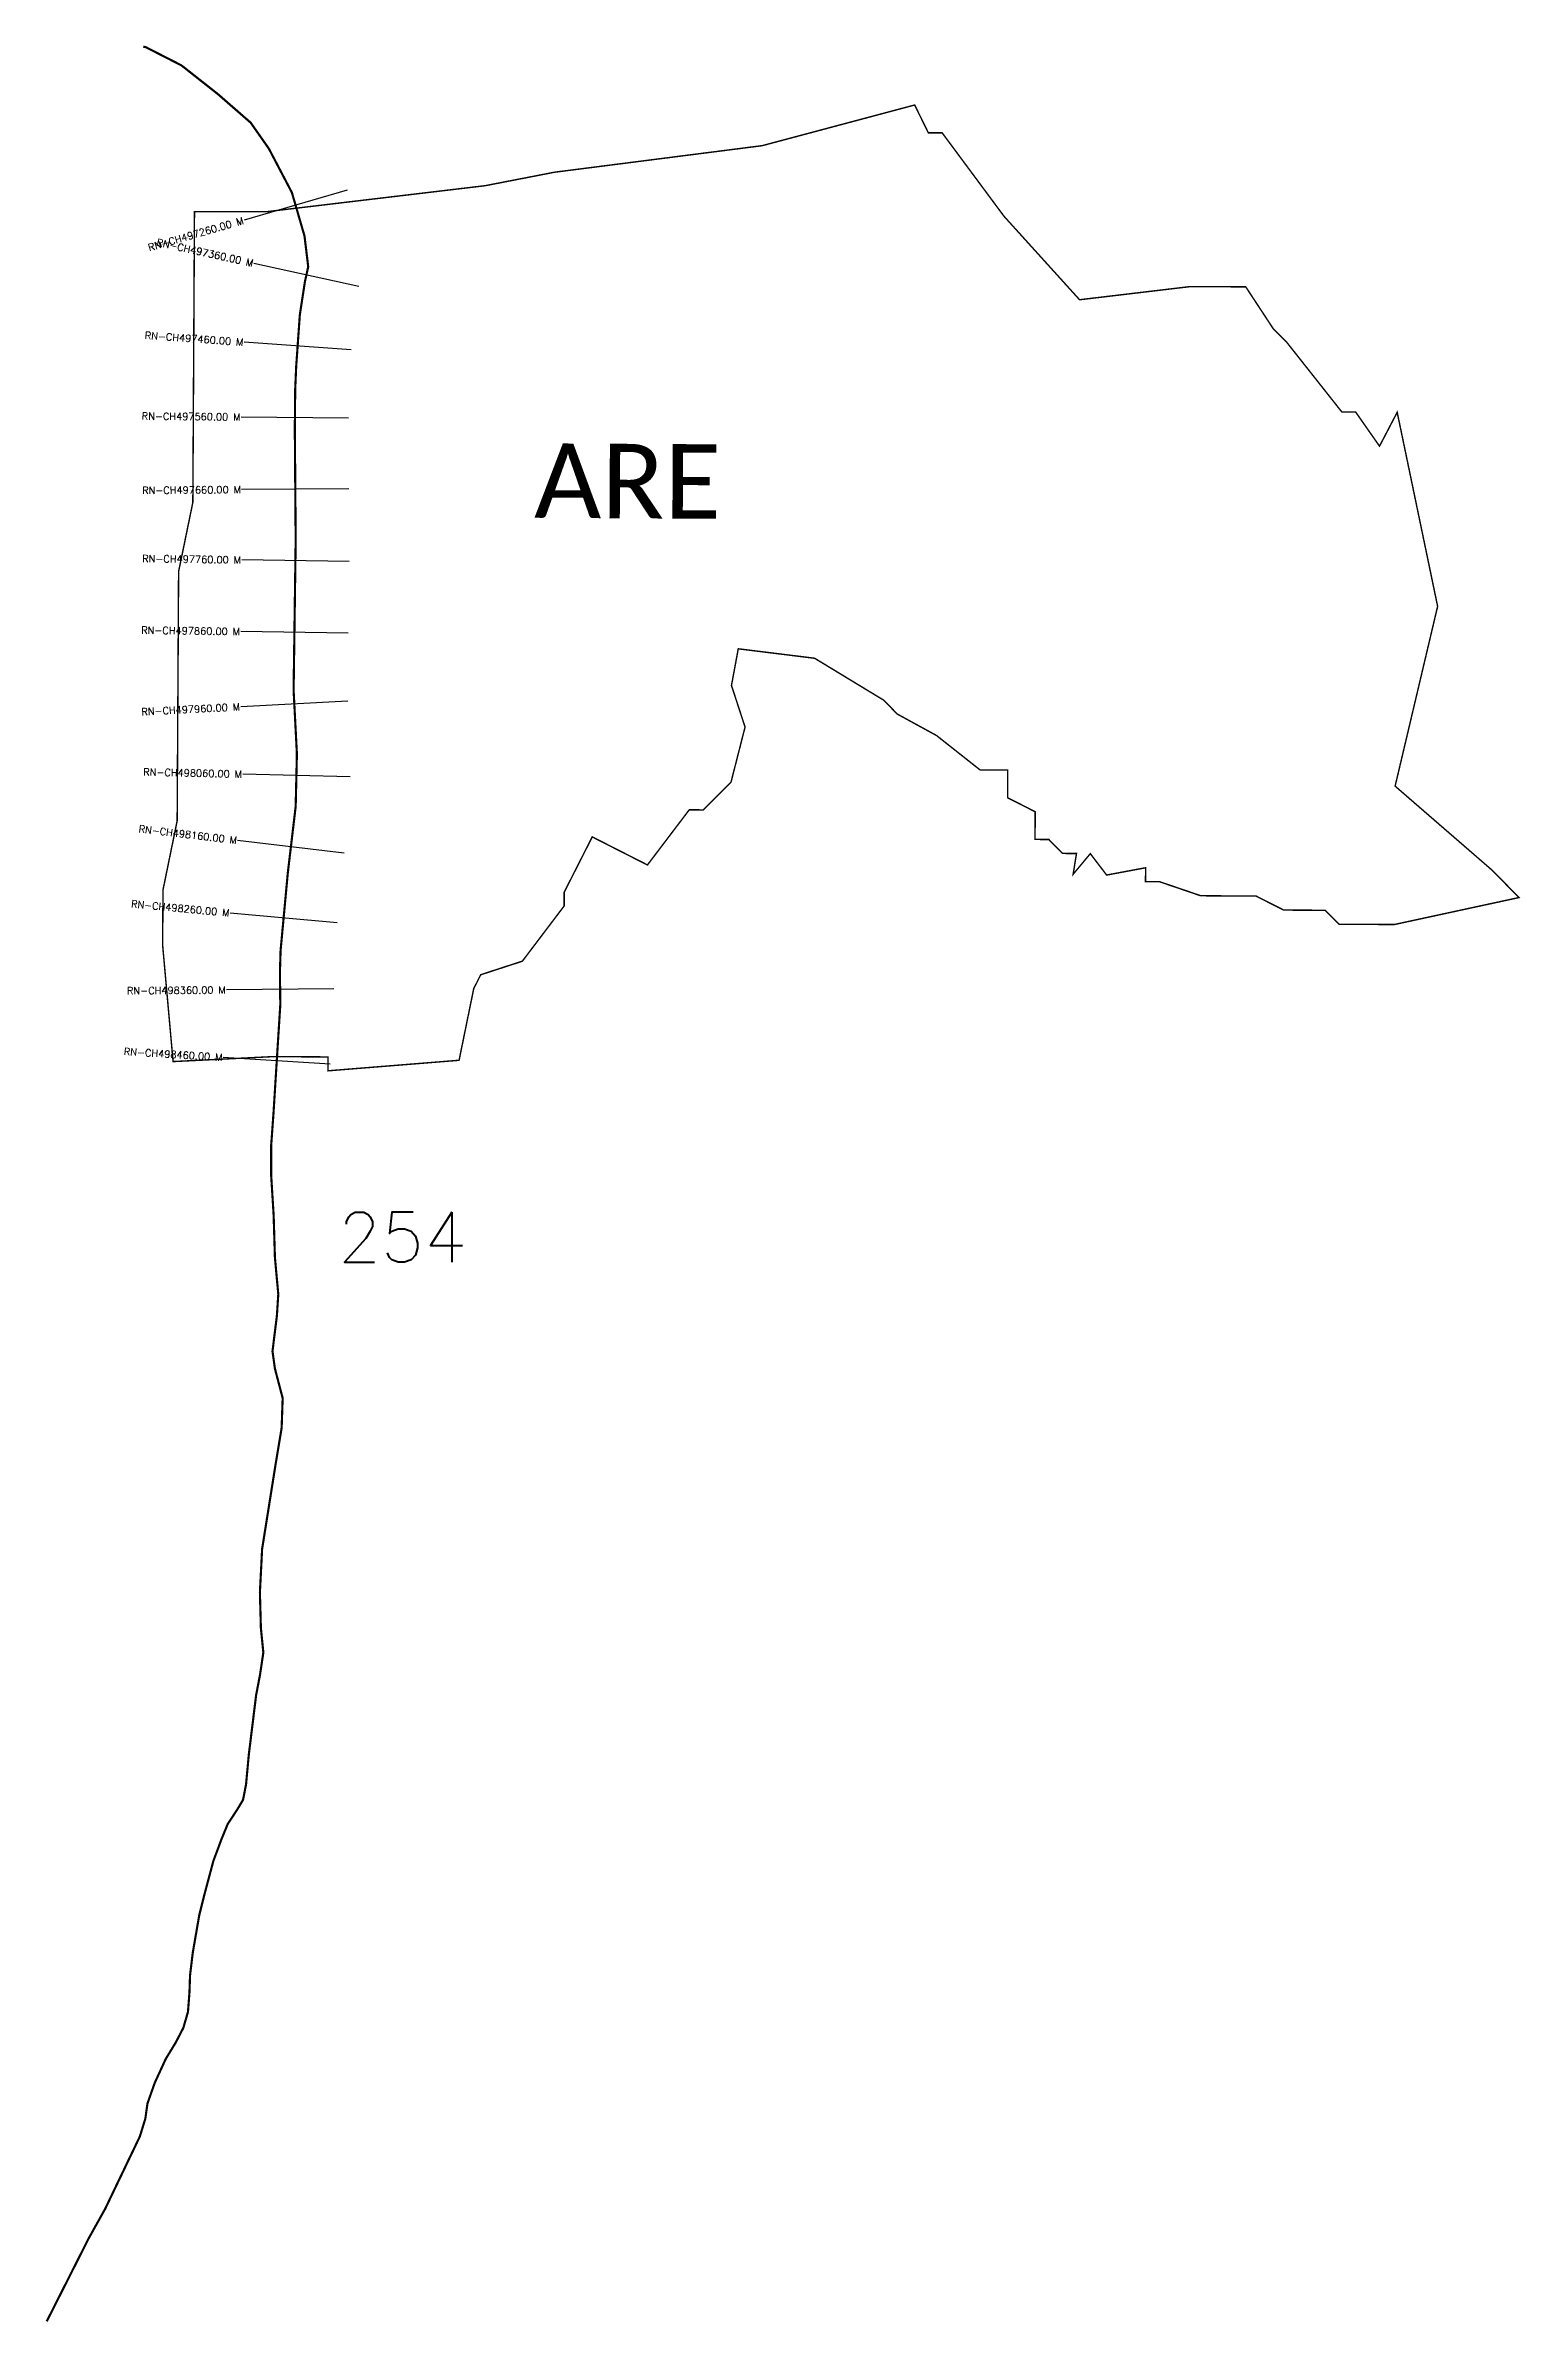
# Model space of a CAD drawing. Header units: metres. Extents: x 317555 to 319616, y 1885910 to 1889090.
import ezdxf
from ezdxf.enums import TextEntityAlignment as Align

# ---------------------------------------------------------------- set-up
doc = ezdxf.new("R2010")
doc.units = ezdxf.units.M
for name, color, linetype in [('CS', 134, 'Continuous'), ('CSMark', 6, 'Continuous'), ('NATURALLY PROTECTED', 3, 'Continuous'), ('VILLAGE NAME', 250, 'Continuous')]:
    doc.layers.add(name, color=color, linetype=linetype)
doc.styles.get("Standard").update_dxf_attribs({"font": 'simplex.shx'})

msp = doc.modelspace()

# ---------------------------------------------------------------- linework, layer by layer
at = {"color": 6, "const_width": 2, "flags": 128}
msp.add_lwpolyline([(317763.1, 1888857.9), (317864.3, 1888857.9), (318169.3, 1888894.2), (318266.1, 1888913), (318556.4, 1888950.1), (318769.4, 1889006.9), (318788.5, 1888968), (318807.8, 1888968), (318894.2, 1888851.5), (318999.8, 1888734.9), (319154.6, 1888753.3), (319232, 1888752.9), (319270.3, 1888694.6), (319289.5, 1888675.2), (319366.3, 1888578.1), (319385.6, 1888578), (319418.9, 1888530.4), (319443.6, 1888577.7), (319500.1, 1888306.7), (319440.7, 1888055.6), (319575.4, 1887938.9), (319613.9, 1887900), (319439.6, 1887862.3), (319362.3, 1887862.7), (319343.1, 1887882.2), (319285, 1887882.5), (319246.5, 1887902), (319169.1, 1887902.5), (319111.3, 1887922.2), (319091.9, 1887922.3), (319092.1, 1887941.6), (319037.6, 1887931.4), (319014.8, 1887961.3), (318990.8, 1887932.5), (318995.5, 1887961.5), (318976.2, 1887961.6), (318956.9, 1887981), (318937.6, 1887981.2), (318937.8, 1888019.8), (318899.2, 1888039.4), (318899.4, 1888078), (318860.8, 1888078.2), (318799.9, 1888126.3), (318745.2, 1888156.2), (318726, 1888175.7), (318629.6, 1888234.2), (318522.9, 1888247.4), (318513.4, 1888196.2), (318531.3, 1888141.5), (318532.4, 1888138.1), (318512.7, 1888060.9), (318473.8, 1888022.4), (318454.4, 1888022.5), (318396, 1887945.5), (318318.9, 1887984.7), (318279.7, 1887907.5), (318279.6, 1887888.2), (318221.2, 1887811.1), (318163.1, 1887792.2), (318153.3, 1887772.9), (318132.8, 1887672.7), (317949.6, 1887658), (317949.8, 1887677.4), (317872.4, 1887677.8), (317733.2, 1887670.9), (317718.6, 1887833.4), (317719.1, 1887910.7), (317738.9, 1888007.2), (317740.9, 1888355.3), (317760.8, 1888451.8), (317763.1, 1888857.9)], dxfattribs=at)
at = {"layer": 'CS'}
for p, q in [((317976.3, 1888887.9), (317832.3, 1888846.1)), ((317992.7, 1888753.3), (317846.2, 1888785.5)), ((317982, 1888665), (317832.4, 1888675.6)), ((317978.4, 1888569.6), (317828.4, 1888571.1)), ((317978.9, 1888471), (317828.9, 1888469.8)), ((317979.1, 1888369.3), (317829.1, 1888371.5)), ((317977.7, 1888269.3), (317827.7, 1888271.5)), ((317977.5, 1888174.3), (317827.7, 1888166.5)), ((317980.5, 1888068.8), (317830.5, 1888072.3)), ((317972.3, 1887962.1), (317823.3, 1887979.7)), ((317962.3, 1887864.5), (317813, 1887878.4)), ((317957.8, 1887772.4), (317807.8, 1887771)), ((317952.9, 1887667.2), (317803.2, 1887676.5))]:
    msp.add_line(p, q, dxfattribs=at)
at = {"layer": 'NATURALLY PROTECTED', "const_width": 3, "flags": 128}
msp.add_lwpolyline([(317691.5, 1889088.4), (317695.2, 1889087.6), (317744.9, 1889062.2), (317795.7, 1889022.2), (317841.6, 1888982.2), (317867, 1888946), (317899.2, 1888884.6), (317916.8, 1888824), (317922, 1888781.1), (317917.4, 1888760.1), (317910.3, 1888714), (317905.2, 1888641.6), (317903.8, 1888609.5), (317903.3, 1888554.4), (317904.5, 1888398.7), (317901.6, 1888189.4), (317906.2, 1888100.7), (317904.5, 1888027.3), (317893.5, 1887934.5), (317883.4, 1887826), (317882.5, 1887796.1), (317883, 1887750), (317880, 1887702.8), (317873.5, 1887598.8), (317870.3, 1887554.5), (317870.3, 1887511.1), (317873.7, 1887456.3), (317875.5, 1887397.1), (317880.2, 1887345.9), (317878.2, 1887315.5), (317872.1, 1887266.3), (317875.5, 1887242), (317886.3, 1887200.9), (317884.9, 1887159.5), (317876.2, 1887107), (317867.4, 1887051.7), (317857.6, 1886990.2), (317854.5, 1886929.4), (317855.9, 1886879.4), (317859.3, 1886845.5), (317854.7, 1886814.7), (317849.2, 1886785.9), (317839, 1886702.9), (317835.1, 1886661), (317830.9, 1886639.7), (317823.2, 1886626.8), (317809.5, 1886605.9), (317800.9, 1886585), (317789.4, 1886554.2), (317777.4, 1886509.2), (317769.7, 1886478.4), (317760.7, 1886426.3), (317756.9, 1886394.9), (317756.1, 1886371), (317754, 1886343.6), (317747.5, 1886321.3), (317736.8, 1886300.7), (317722.9, 1886277.9), (317707.6, 1886244.6), (317697.4, 1886215.7), (317694.4, 1886194.4), (317686.7, 1886169.5), (317671.4, 1886137.6), (317638.3, 1886068.6), (317615.3, 1886027.4), (317558.4, 1885914.9), (317556.5, 1885911.4)], dxfattribs=at)

# ---------------------------------------------------------------- texts
at = {"insert": (317963.7, 1887460.6), "char_height": 70, "attachment_point": 1}
msp.add_mtext_dynamic_manual_height_columns('254', width=95.172, gutter_width=1, heights=[0], dxfattribs=at)
at = {"layer": 'CSMark'}
for s, rotation, p in [('RN-CH497260.00 M', 16.1849, (317831.3, 1888845.9)), ('RN-CH497360.00 M', 347.5776, (317845.2, 1888785.8)), ('RN-CH497460.00 M', 355.9617, (317831.4, 1888675.6)), ('RN-CH497560.00 M', 359.4247, (317827.4, 1888571.1)), ('RN-CH497660.00 M', 0.4561, (317828, 1888469.8)), ('RN-CH497760.00 M', 359.1927, (317828.1, 1888371.5)), ('RN-CH497860.00 M', 359.1927, (317826.7, 1888271.5)), ('RN-CH497960.00 M', 2.9737, (317826.7, 1888166.5)), ('RN-CH498060.00 M', 358.678, (317829.5, 1888072.3)), ('RN-CH498160.00 M', 353.2595, (317822.3, 1887979.9)), ('RN-CH498260.00 M', 354.6698, (317812, 1887878.5)), ('RN-CH498360.00 M', 0.5215, (317806.8, 1887771)), ('RN-CH498460.00 M', 356.4244, (317802.2, 1887676.6))]:
    msp.add_text(s, height=10, rotation=rotation, dxfattribs=at).set_placement(p, align=Align.MIDDLE_RIGHT)
at = {"layer": 'VILLAGE NAME', "insert": (318238.1, 1888534.4), "char_height": 104.042, "attachment_point": 1, "rotation": 359.6762}
msp.add_mtext_dynamic_manual_height_columns('{\\fCalibri|b0|i0|c0|p34;ARE}', width=756.865, gutter_width=520.2, heights=[0], dxfattribs=at)

doc.saveas('drawing.dxf')
